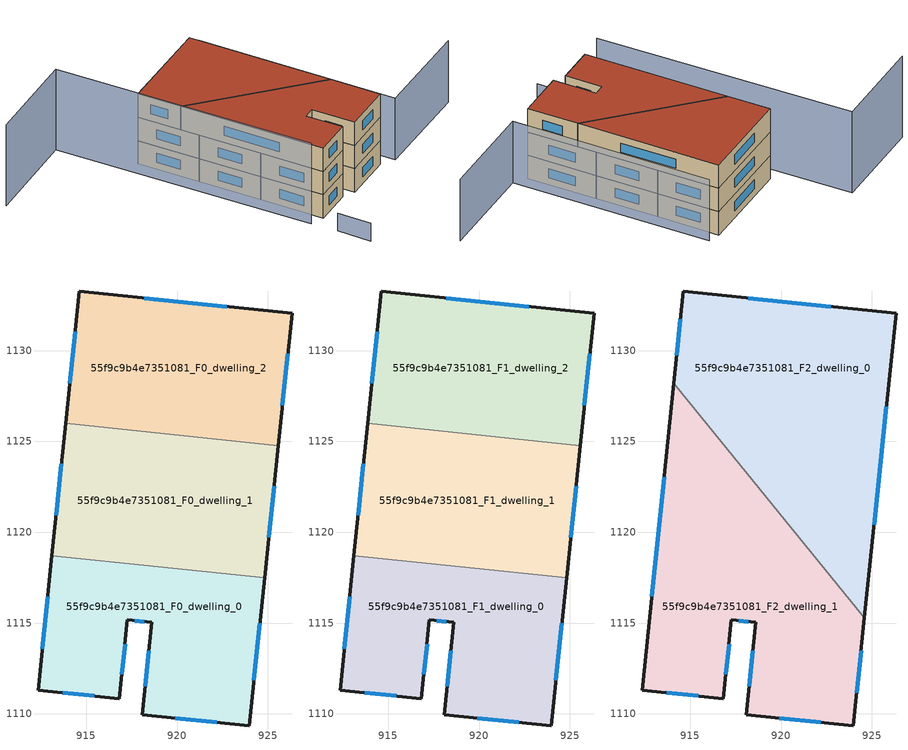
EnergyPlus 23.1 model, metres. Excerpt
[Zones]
55f9c9b4e7351081_F0_dwelling_0
 floor ground (EU_floor_Construction): 924.82,1117.5 923.98,1109.35 918.09,1109.96 918.62,1115.04 917.28,1115.18 916.83,1110.85 912.35,1111.31 913.11,1118.71 z0
 wall outside (EU_wall_Construction): 913.11,1118.71 912.35,1111.31 916.83,1110.85 917.28,1115.18 918.62,1115.04 918.09,1109.96 923.98,1109.35 924.82,1117.5 z0:3
 wall to 55f9c9b4e7351081_F0_dwelling_1 (EU_wall_Construction): 924.82,1117.5 913.11,1118.71 z0:3
 window (EU_Window_Construction): 913.72,1111.17 915.46,1110.99 / 912.88,1116.44 912.58,1113.58 / 924.24,1111.85 924.56,1115 / 919.89,1109.78 922.18,1109.54 / 918.46,1113.48 918.25,1111.52 / 917.69,1115.13 918.21,1115.08 / 916.96,1112.17 917.14,1113.85 z0.92:2.08
55f9c9b4e7351081_F0_dwelling_1
 floor ground (EU_floor_Construction): 925.58,1124.77 924.82,1117.5 913.11,1118.71 913.87,1125.99 z0
 wall outside (EU_wall_Construction): 913.87,1125.99 913.11,1118.71 / 924.82,1117.5 925.58,1124.77 z0:3
 wall to 55f9c9b4e7351081_F0_dwelling_2 (EU_wall_Construction): 925.58,1124.77 913.87,1125.99 z0:3
 window (EU_Window_Construction): 913.64,1123.76 913.35,1120.94 / 925.05,1119.73 925.34,1122.55 z0.92:2.08
55f9c9b4e7351081_F0_dwelling_2
 floor ground (EU_floor_Construction): 926.33,1132.05 925.58,1124.77 913.87,1125.99 914.62,1133.26 z0
 wall outside (EU_wall_Construction): 925.58,1124.77 926.33,1132.05 914.62,1133.26 913.87,1125.99 z0:3
 window (EU_Window_Construction): 914.39,1131.04 914.1,1128.22 / 922.74,1132.42 918.21,1132.89 / 925.81,1127 926.1,1129.82 z0.92:2.08
55f9c9b4e7351081_F1_dwelling_0
 floor to 55f9c9b4e7351081_F0_dwelling_0 (EU_floor_Construction): 924.82,1117.5 923.98,1109.35 918.09,1109.96 918.62,1115.04 917.28,1115.18 916.83,1110.85 912.35,1111.31 913.11,1118.71 z3
 wall outside (EU_wall_Construction): 913.11,1118.71 912.35,1111.31 916.83,1110.85 917.28,1115.18 918.62,1115.04 918.09,1109.96 923.98,1109.35 924.82,1117.5 z3:6
 wall to 55f9c9b4e7351081_F1_dwelling_1 (EU_wall_Construction): 924.82,1117.5 913.11,1118.71 z3:6
 window (EU_Window_Construction): 913.72,1111.17 915.46,1110.99 / 912.88,1116.44 912.58,1113.58 / 924.24,1111.85 924.56,1115 / 919.89,1109.78 922.18,1109.54 / 918.46,1113.48 918.25,1111.52 / 917.69,1115.13 918.21,1115.08 / 916.96,1112.17 917.14,1113.85 z3.92:5.08
55f9c9b4e7351081_F1_dwelling_1
 floor to 55f9c9b4e7351081_F0_dwelling_1 (EU_floor_Construction): 925.58,1124.77 924.82,1117.5 913.11,1118.71 913.87,1125.99 z3
 wall outside (EU_wall_Construction): 913.87,1125.99 913.11,1118.71 / 924.82,1117.5 925.58,1124.77 z3:6
 wall to 55f9c9b4e7351081_F1_dwelling_2 (EU_wall_Construction): 925.58,1124.77 913.87,1125.99 z3:6
 window (EU_Window_Construction): 913.64,1123.76 913.35,1120.94 / 925.05,1119.73 925.34,1122.55 z3.92:5.08
55f9c9b4e7351081_F1_dwelling_2
 floor to 55f9c9b4e7351081_F0_dwelling_2 (EU_floor_Construction): 926.33,1132.05 925.58,1124.77 913.87,1125.99 914.62,1133.26 z3
 wall outside (EU_wall_Construction): 925.58,1124.77 926.33,1132.05 914.62,1133.26 913.87,1125.99 z3:6
 window (EU_Window_Construction): 914.39,1131.04 914.1,1128.22 / 922.74,1132.42 918.21,1132.89 / 925.81,1127 926.1,1129.82 z3.92:5.08
55f9c9b4e7351081_F2_dwelling_0
 floor to 55f9c9b4e7351081_F1_dwelling_2 (EU_floor_Construction): 926.33,1132.05 925.58,1124.77 916.08,1125.76 914.1,1128.2 914.62,1133.26 z6
 floor to 55f9c9b4e7351081_F1_dwelling_1 (EU_floor_Construction): 925.58,1124.77 924.82,1117.5 922.61,1117.73 916.08,1125.76 z6
 floor to 55f9c9b4e7351081_F1_dwelling_0 (EU_floor_Construction): 924.82,1117.5 924.59,1115.28 922.61,1117.73 z6
 wall outside (EU_wall_Construction): 924.59,1115.28 926.33,1132.05 914.62,1133.26 914.1,1128.2 z6:9
 wall to 55f9c9b4e7351081_F2_dwelling_1 (EU_wall_Construction): 914.1,1128.2 924.59,1115.28 z6:9
 window (EU_Window_Construction): 914.46,1131.71 914.26,1129.75 / 922.74,1132.42 918.21,1132.89 / 925.12,1120.42 925.8,1126.92 z6.92:8.08
 roof outside (EU_roof_Construction): 924.59,1115.28 926.33,1132.05 914.62,1133.26 914.1,1128.2 z9
55f9c9b4e7351081_F2_dwelling_1
 floor to 55f9c9b4e7351081_F1_dwelling_0 (EU_floor_Construction): 922.61,1117.73 924.59,1115.28 923.98,1109.35 918.09,1109.96 918.62,1115.04 917.28,1115.18 916.83,1110.85 912.35,1111.31 913.12,1118.71 z6
 floor to 55f9c9b4e7351081_F1_dwelling_1 (EU_floor_Construction): 916.08,1125.76 922.61,1117.73 913.12,1118.71 913.87,1125.99 z6
 floor to 55f9c9b4e7351081_F1_dwelling_2 (EU_floor_Construction): 914.1,1128.2 916.08,1125.76 913.87,1125.99 z6
 wall outside (EU_wall_Construction): 914.1,1128.2 912.35,1111.31 916.83,1110.85 917.28,1115.18 918.62,1115.04 918.09,1109.96 923.98,1109.35 924.59,1115.28 z6:9
 window (EU_Window_Construction): 913.56,1123.03 912.89,1116.49 / 924.17,1111.17 924.4,1113.47 / 919.89,1109.78 922.18,1109.54 / 918.46,1113.48 918.25,1111.52 / 917.69,1115.13 918.21,1115.08 / 916.96,1112.17 917.14,1113.85 / 913.72,1111.17 915.46,1110.99 z6.92:8.08
 roof outside (EU_roof_Construction): 923.98,1109.35 924.59,1115.28 914.1,1128.2 912.35,1111.31 916.83,1110.85 917.28,1115.18 918.62,1115.04 918.09,1109.96 z9
shading: 910.73,1109.02 910.23,1105.04 z0:2.3; 937.32,1106.92 925.27,1108.21 / 925.27,1108.21 927.75,1131.48 z0:7.9; 902.29,1143.41 913.86,1142.28 / 913.86,1142.28 910.92,1112.12 z0:10.4
[Building]
EU S2 Campaign: North Axis=0; Terrain=City; Solar Distribution=FullExterior
[Site:Location]
Cape.Town.Intl.AP: Latitude=-33.965; Longitude=18.602; Time Zone=2; Elevation=46
[SizingPeriod:WeatherFileDays]
AnnualSizingPeriod: Begin Month=1; Begin Day of Month=1; End Month=12; End Day of Month=31; Day of Week for Start Day=Monday; Use Weather File Daylight Saving Period=No; Use Weather File Rain and Snow Indicators=No
[MATERIAL]
EU_InternalMass_Material: Roughness=MediumRough; Thickness=0.1; Conductivity=1; Density=1800; Specific Heat=900; Thermal Absorptance=0.9; Solar Absorptance=0.7; Visible Absorptance=0.7
[MATERIAL:NOMASS] Roughness=MediumRough; Thermal Absorptance=0.9; Solar Absorptance=0.7; Visible Absorptance=0.7
Name | Thermal Resistance
EU_wall_NoMass | 0.443251
EU_roof_NoMass | 0.403317
EU_floor_NoMass | 0.599929
[WINDOWMATERIAL:SIMPLEGLAZINGSYSTEM]
EU_Window_SimpleGlazing: UFactor=4.90254; Solar Heat Gain Coefficient=0.85; Visible Transmittance=0.85
[CONSTRUCTION]
EU_wall_Construction: EU_wall_NoMass
EU_roof_Construction: EU_roof_NoMass
EU_floor_Construction: EU_floor_NoMass
EU_Window_Construction: EU_Window_SimpleGlazing
EU_InternalMass_Construction: EU_InternalMass_Material
[ZONE] Type=1; Multiplier=1; Ceiling Height=autocalculate; Floor Area=autocalculate; Part of Total Floor Area=Yes
Name | Volume
55f9c9b4e7351081_F0_dwelling_0; 55f9c9b4e7351081_F1_dwelling_0 | 258.3
55f9c9b4e7351081_F2_dwelling_0 | 387.417
55f9c9b4e7351081_F0_dwelling_1; 55f9c9b4e7351081_F1_dwelling_1 | 258.306
55f9c9b4e7351081_F2_dwelling_1 | 387.45
55f9c9b4e7351081_F0_dwelling_2; 55f9c9b4e7351081_F1_dwelling_2 | 258.298
[INTERNALMASS] Construction=EU_InternalMass_Construction
Name | Zone or ZoneList | Surface Area
55f9c9b4e7351081_F0_dwelling_0_EU_InternalMass | 55f9c9b4e7351081_F0_dwelling_0 | 86.0998
55f9c9b4e7351081_F0_dwelling_1_EU_InternalMass | 55f9c9b4e7351081_F0_dwelling_1 | 86.1022
55f9c9b4e7351081_F0_dwelling_2_EU_InternalMass | 55f9c9b4e7351081_F0_dwelling_2 | 86.0992
55f9c9b4e7351081_F1_dwelling_0_EU_InternalMass | 55f9c9b4e7351081_F1_dwelling_0 | 86.0998
55f9c9b4e7351081_F1_dwelling_1_EU_InternalMass | 55f9c9b4e7351081_F1_dwelling_1 | 86.1022
55f9c9b4e7351081_F1_dwelling_2_EU_InternalMass | 55f9c9b4e7351081_F1_dwelling_2 | 86.0992
55f9c9b4e7351081_F2_dwelling_0_EU_InternalMass | 55f9c9b4e7351081_F2_dwelling_0 | 129.139
55f9c9b4e7351081_F2_dwelling_1_EU_InternalMass | 55f9c9b4e7351081_F2_dwelling_1 | 129.15
[OTHEREQUIPMENT] Fuel Type=Electricity; Design Level Calculation Method=Watts/Area; Power per Zone Floor Area=1; Fraction Latent=0; Fraction Radiant=0; Fraction Lost=0; Carbon Dioxide Generation Rate=0; EndUse Subcategory=EU_Step8_InternalGains
Name | Zone or ZoneList or Space or SpaceList | Schedule
EU_Step8_InternalGain_55f9c9b4e7351081_F0_dwelling_0_f000 | 55f9c9b4e7351081_F0_dwelling_0 | EU_Step8_GainSchedule_55f9c9b4e7351081_F0_dwelling_0_f000
EU_Step8_InternalGain_55f9c9b4e7351081_F0_dwelling_1_f000 | 55f9c9b4e7351081_F0_dwelling_1 | EU_Step8_GainSchedule_55f9c9b4e7351081_F0_dwelling_1_f000
EU_Step8_InternalGain_55f9c9b4e7351081_F0_dwelling_2_f000 | 55f9c9b4e7351081_F0_dwelling_2 | EU_Step8_GainSchedule_55f9c9b4e7351081_F0_dwelling_2_f000
EU_Step8_InternalGain_55f9c9b4e7351081_F1_dwelling_0_f000 | 55f9c9b4e7351081_F1_dwelling_0 | EU_Step8_GainSchedule_55f9c9b4e7351081_F1_dwelling_0_f000
EU_Step8_InternalGain_55f9c9b4e7351081_F1_dwelling_1_f000 | 55f9c9b4e7351081_F1_dwelling_1 | EU_Step8_GainSchedule_55f9c9b4e7351081_F1_dwelling_1_f000
EU_Step8_InternalGain_55f9c9b4e7351081_F1_dwelling_2_f000 | 55f9c9b4e7351081_F1_dwelling_2 | EU_Step8_GainSchedule_55f9c9b4e7351081_F1_dwelling_2_f000
EU_Step8_InternalGain_55f9c9b4e7351081_F2_dwelling_0_f000 | 55f9c9b4e7351081_F2_dwelling_0 | EU_Step8_GainSchedule_55f9c9b4e7351081_F2_dwelling_0_f000
EU_Step8_InternalGain_55f9c9b4e7351081_F2_dwelling_1_f000 | 55f9c9b4e7351081_F2_dwelling_1 | EU_Step8_GainSchedule_55f9c9b4e7351081_F2_dwelling_1_f000
[ZONEVENTILATION:DESIGNFLOWRATE] Schedule=EU_AlwaysOn; Design Flow Rate Calculation Method=AirChanges/Hour; Air Changes per Hour=0.713097; Ventilation Type=Natural; Fan Pressure Rise=0; Fan Total Efficiency=1; Constant Term Coefficient=1; Temperature Term Coefficient=0; Velocity Term Coefficient=0; Velocity Squared Term Coefficient=0; Minimum Indoor Temperature=-100; Maximum Indoor Temperature=100; Delta Temperature=-100; Minimum Outdoor Temperature=-100; Maximum Outdoor Temperature=100; Maximum Wind Speed=40
Name | Zone or ZoneList or Space or SpaceList
EU_ConstantAir_55f9c9b4e7351081_F0_dwelling_0 | 55f9c9b4e7351081_F0_dwelling_0
EU_ConstantAir_55f9c9b4e7351081_F0_dwelling_1 | 55f9c9b4e7351081_F0_dwelling_1
EU_ConstantAir_55f9c9b4e7351081_F0_dwelling_2 | 55f9c9b4e7351081_F0_dwelling_2
EU_ConstantAir_55f9c9b4e7351081_F1_dwelling_0 | 55f9c9b4e7351081_F1_dwelling_0
EU_ConstantAir_55f9c9b4e7351081_F1_dwelling_1 | 55f9c9b4e7351081_F1_dwelling_1
EU_ConstantAir_55f9c9b4e7351081_F1_dwelling_2 | 55f9c9b4e7351081_F1_dwelling_2
EU_ConstantAir_55f9c9b4e7351081_F2_dwelling_0 | 55f9c9b4e7351081_F2_dwelling_0
EU_ConstantAir_55f9c9b4e7351081_F2_dwelling_1 | 55f9c9b4e7351081_F2_dwelling_1
[HVACTEMPLATE:THERMOSTAT] Constant Heating Setpoint=20; Constant Cooling Setpoint=50
EU_HeatOnly_55f9c9b4e7351081_F0_dwelling_0; EU_HeatOnly_55f9c9b4e7351081_F0_dwelling_1; EU_HeatOnly_55f9c9b4e7351081_F0_dwelling_2; EU_HeatOnly_55f9c9b4e7351081_F1_dwelling_0; EU_HeatOnly_55f9c9b4e7351081_F1_dwelling_1; EU_HeatOnly_55f9c9b4e7351081_F1_dwelling_2; EU_HeatOnly_55f9c9b4e7351081_F2_dwelling_0; EU_HeatOnly_55f9c9b4e7351081_F2_dwelling_1
[HVACTEMPLATE:ZONE:IDEALLOADSAIRSYSTEM] System Availability Schedule=EU_AlwaysOn; Maximum Heating Supply Air Temperature=50; Minimum Cooling Supply Air Temperature=13; Maximum Heating Supply Air Humidity Ratio=0.0156; Minimum Cooling Supply Air Humidity Ratio=0.0077; Heating Limit=NoLimit; Cooling Limit=NoLimit; Heating Availability Schedule=EU_AlwaysOn; Cooling Availability Schedule=EU_CoolingOff; Dehumidification Control Type=ConstantSensibleHeatRatio; Cooling Sensible Heat Ratio=0.7; Dehumidification Setpoint=60; Humidification Control Type=None; Humidification Setpoint=30; Outdoor Air Method=None; Outdoor Air Flow Rate per Person=0.00944; Outdoor Air Flow Rate per Zone Floor Area=0; Outdoor Air Flow Rate per Zone=0; Demand Controlled Ventilation Type=None; Outdoor Air Economizer Type=NoEconomizer; Heat Recovery Type=None; Sensible Heat Recovery Effectiveness=0.7; Latent Heat Recovery Effectiveness=0.65
Name | Template Thermostat
55f9c9b4e7351081_F0_dwelling_0 | EU_HeatOnly_55f9c9b4e7351081_F0_dwelling_0
55f9c9b4e7351081_F0_dwelling_1 | EU_HeatOnly_55f9c9b4e7351081_F0_dwelling_1
55f9c9b4e7351081_F0_dwelling_2 | EU_HeatOnly_55f9c9b4e7351081_F0_dwelling_2
55f9c9b4e7351081_F1_dwelling_0 | EU_HeatOnly_55f9c9b4e7351081_F1_dwelling_0
55f9c9b4e7351081_F1_dwelling_1 | EU_HeatOnly_55f9c9b4e7351081_F1_dwelling_1
55f9c9b4e7351081_F1_dwelling_2 | EU_HeatOnly_55f9c9b4e7351081_F1_dwelling_2
55f9c9b4e7351081_F2_dwelling_0 | EU_HeatOnly_55f9c9b4e7351081_F2_dwelling_0
55f9c9b4e7351081_F2_dwelling_1 | EU_HeatOnly_55f9c9b4e7351081_F2_dwelling_1
[SIZING:ZONE] Zone Cooling Design Supply Air Temperature Input Method=SupplyAirTemperature; Zone Cooling Design Supply Air Temperature=13; Zone Heating Design Supply Air Temperature Input Method=SupplyAirTemperature; Zone Heating Design Supply Air Temperature=50; Zone Cooling Design Supply Air Humidity Ratio=0.008; Zone Heating Design Supply Air Humidity Ratio=0.008; Cooling Design Air Flow Method=DesignDay; Cooling Design Air Flow Rate=0; Cooling Minimum Air Flow per Zone Floor Area=0.000762; Cooling Minimum Air Flow=0; Cooling Minimum Air Flow Fraction=0.2; Heating Design Air Flow Method=DesignDay; Heating Design Air Flow Rate=0; Heating Maximum Air Flow per Zone Floor Area=0.002032; Heating Maximum Air Flow=0.141576; Heating Maximum Air Flow Fraction=0.3; Account for Dedicated Outdoor Air System=No; Dedicated Outdoor Air System Control Strategy=NeutralSupplyAir; Dedicated Outdoor Air Low Setpoint Temperature for Design=autosize; Dedicated Outdoor Air High Setpoint Temperature for Design=autosize; Zone Load Sizing Method=Sensible Load Only No Latent Load; Zone Latent Cooling Design Supply Air Humidity Ratio Input Method=HumidityRatioDifference; Zone Cooling Design Supply Air Humidity Ratio Difference=0.005; Zone Latent Heating Design Supply Air Humidity Ratio Input Method=HumidityRatioDifference; Zone Humidification Design Supply Air Humidity Ratio Difference=0.005
55f9c9b4e7351081_F0_dwelling_0; 55f9c9b4e7351081_F0_dwelling_1; 55f9c9b4e7351081_F0_dwelling_2; 55f9c9b4e7351081_F1_dwelling_0; 55f9c9b4e7351081_F1_dwelling_1; 55f9c9b4e7351081_F1_dwelling_2; 55f9c9b4e7351081_F2_dwelling_0; 55f9c9b4e7351081_F2_dwelling_1
[SCHEDULE:CONSTANT]
Name | Hourly Value
EU_AlwaysOn | 1
EU_CoolingOff | 0
[SCHEDULE:FILE] Column Number=1; Rows to Skip at Top=0; Number of Hours of Data=8760; Column Separator=Comma; Interpolate to Timestep=No; Minutes per Item=60; Adjust Schedule for Daylight Savings=Yes
Name | File
EU_Step8_GainSchedule_55f9c9b4e7351081_F0_dwelling_0_f000 | ../../schedules/55f9c9b4e7351081/55f9c9b4e7351081_F0_dwelling_0_f000_gain.csv
EU_Step8_GainSchedule_55f9c9b4e7351081_F0_dwelling_1_f000 | ../../schedules/55f9c9b4e7351081/55f9c9b4e7351081_F0_dwelling_1_f000_gain.csv
EU_Step8_GainSchedule_55f9c9b4e7351081_F0_dwelling_2_f000 | ../../schedules/55f9c9b4e7351081/55f9c9b4e7351081_F0_dwelling_2_f000_gain.csv
EU_Step8_GainSchedule_55f9c9b4e7351081_F1_dwelling_0_f000 | ../../schedules/55f9c9b4e7351081/55f9c9b4e7351081_F1_dwelling_0_f000_gain.csv
EU_Step8_GainSchedule_55f9c9b4e7351081_F1_dwelling_1_f000 | ../../schedules/55f9c9b4e7351081/55f9c9b4e7351081_F1_dwelling_1_f000_gain.csv
EU_Step8_GainSchedule_55f9c9b4e7351081_F1_dwelling_2_f000 | ../../schedules/55f9c9b4e7351081/55f9c9b4e7351081_F1_dwelling_2_f000_gain.csv
EU_Step8_GainSchedule_55f9c9b4e7351081_F2_dwelling_0_f000 | ../../schedules/55f9c9b4e7351081/55f9c9b4e7351081_F2_dwelling_0_f000_gain.csv
EU_Step8_GainSchedule_55f9c9b4e7351081_F2_dwelling_1_f000 | ../../schedules/55f9c9b4e7351081/55f9c9b4e7351081_F2_dwelling_1_f000_gain.csv
